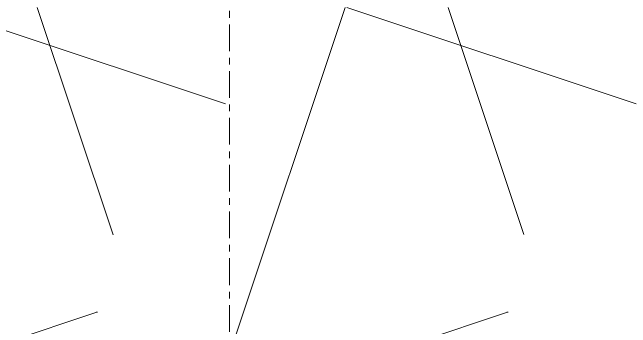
# Model space of a CAD drawing. Header units: inches. Extents: x 21035 to 27109, y -23277 to -20247.
# Drawn here: x 22787.33 to 22798.89, y -22793.29 to -22787.4 of the extents above; entities that cross this region are included whole.
import ezdxf

# ---------------------------------------------------------------- set-up
doc = ezdxf.new("R2010")
doc.units = ezdxf.units.IN
doc.header["$MEASUREMENT"] = 0
doc.linetypes.add('Grid Line 1_2_', pattern=[0.875, 0.5, -0.125, 0.125, -0.125])
doc.layers.add('A-WALL-PATT', color=111, linetype='Continuous', lineweight=25)
doc.layers.add('S-GRID', color=1, linetype='Continuous', lineweight=9)

msp = doc.modelspace()

# ---------------------------------------------------------------- hatches: boundary and pattern name
at = {"layer": 'A-WALL-PATT', "lineweight": 9}
h = msp.add_hatch(dxfattribs=at)
h.set_pattern_fill('FP_11', color=256, style=0, pattern_type=2)
h.set_pattern_definition([(161.57, (0.96, 0.96), (-7.6802237, -0.0009796), [0, -54.643, 6.067, 0]), (18.43, (-0.96, 0.96), (-7.6802237, 0.0009796), [0, -54.643, 6.067, 0]), (108.43, (0.96, 0.96), (3.8382953, -19.20136532), [18.211, -42.499]), (71.57, (-0.96, 0.96), (3.8382953, 19.20136532), [18.211, -42.499])])
h.paths.add_polyline_path([(22415.951, -22795.303), (22419.328, -22795.303), (22419.328, -22787.303), (22314.765, -22787.303), (22314.765, -22795.303), (22398.405, -22795.303)], flags=0)
h.paths.add_polyline_path([(22459.515, -22795.303), (22809.953, -22795.303), (22809.953, -22787.303), (22459.515, -22787.303), (22459.515, -22791.825)], flags=0)

# ---------------------------------------------------------------- linework, layer by layer
at = {"layer": 'S-GRID', "linetype": 'Grid Line 1_2_'}
msp.add_line((22791.39, -23227.371), (22791.39, -20361.601), dxfattribs=at)

doc.saveas('drawing.dxf')
